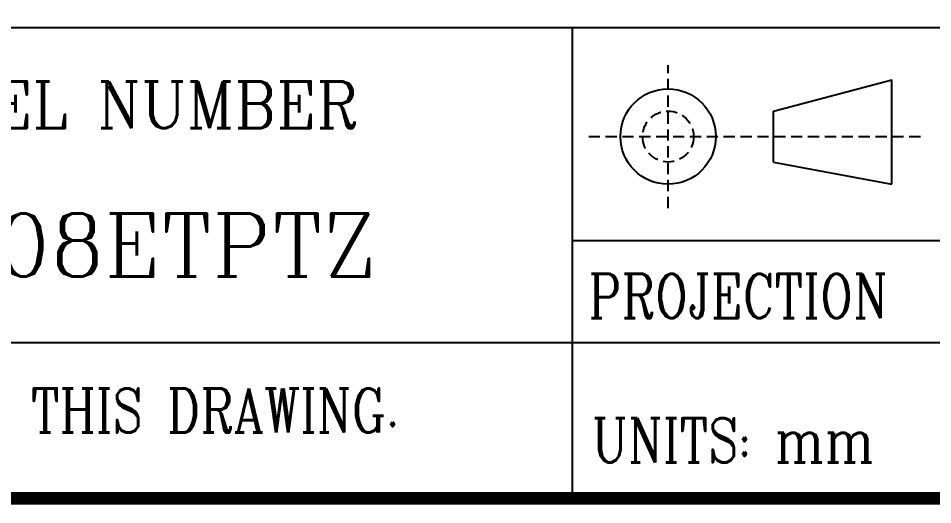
# Model space of a CAD drawing. Header units: inches. Extents: x -1849 to -1456, y -1004 to -896.
# Drawn here: x -1586.15 to -1569.89, y -1003.48 to -994.83 of the extents above; entities that cross this region are included whole.
import ezdxf

# ---------------------------------------------------------------- set-up
doc = ezdxf.new("R2010")
doc.units = ezdxf.units.IN
doc.header["$MEASUREMENT"] = 0
doc.linetypes.add('DASHED2', pattern=[0.375, 0.25, -0.125])
doc.layers.add('SPEC', color=2, linetype='Continuous')
doc.styles.add('ROMANC', font='romanc')

# ---------------------------------------------------------------- blocks, each defined once
blk = doc.blocks.new('A')
at = {"layer": 'SPEC'}
for p, q in [((53.452, 10.469), (114.8, 10.469)), ((93.052, 0), (93.052, 10.469)), ((97.522, 8.61), (100.148, 9.304)), ((100.148, 6.984), (100.148, 9.304)), ((97.522, 7.478), (97.522, 8.61)), ((97.522, 7.478), (100.148, 6.984)), ((93.052, 5.735), (114.8, 5.735)), ((53.452, 3.467), (101.245, 3.467))]:
    blk.add_line(p, q, dxfattribs=at)
at = {"layer": 'SPEC', "linetype": 'DASHED2'}
for p, q in [((95.177, 6.454), (95.177, 9.634)), ((93.411, 8.044), (100.855, 8.044))]:
    blk.add_line(p, q, dxfattribs=at)
at = {"layer": 'SPEC', "const_width": 0.28}
blk.add_lwpolyline([(0, 0), (0, 81.172), (114.799, 81.173), (114.8, 0), (0, 0)], dxfattribs=at)
at = {"layer": 'SPEC'}
blk.add_circle((95.177, 8.044), 1.06, dxfattribs=at)
at = {"layer": 'SPEC', "linetype": 'DASHED2'}
blk.add_circle((95.177, 8.044), 0.566, dxfattribs=at)
at = {"layer": 'SPEC', "style": 'ROMANC'}
for s, height, width, p in [('LCD MODEL NUMBER', 1.04, 0.95, (73.975, 8.231)), ('PROJECTION', 0.9813, 0.8, (93.403, 4.008)), ('DO NOT SCALE THIS DRAWING.', 0.98127, 0.8, (72.397, 1.462)), ('UNITS: mm', 0.9813, 0.8, (93.478, 0.801))]:
    blk.add_text(s, height=height, dxfattribs=dict(at, width=width)).set_placement(p)
at = {"layer": 'SPEC', "color": 4, "style": 'ROMANC'}
blk.add_text('HT04608ETPTZ', height=1.4, dxfattribs=at).set_placement((74.065, 4.932))

msp = doc.modelspace()

# ---------------------------------------------------------------- block references
at = {"xscale": 0.8, "yscale": 0.8, "zscale": 0.8}
msp.add_blockref('A', (-1650.738, -1003.371), dxfattribs=at)

doc.saveas('drawing.dxf')
